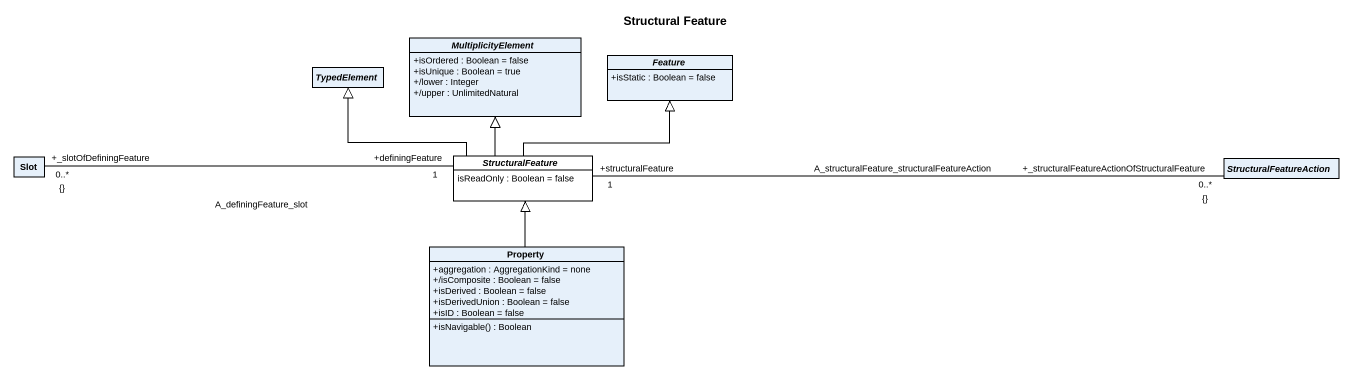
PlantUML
@startuml
title Structural Feature
hide circle
hide empty members
skinparam classAttributeIconSize 0
abstract class MultiplicityElement {
  +isOrdered : Boolean = false
  +isUnique : Boolean = true
  +/lower : Integer
  +/upper : UnlimitedNatural
}
abstract class Feature {
  +isStatic : Boolean = false
}
abstract class TypedElement
class Slot
abstract class StructuralFeature #FFFFFF {
  isReadOnly : Boolean = false
}
abstract class StructuralFeatureAction
class Property {
  +aggregation : AggregationKind = none
  +/isComposite : Boolean = false
  +isDerived : Boolean = false
  +isDerivedUnion : Boolean = false
  +isID : Boolean = false
  +isNavigable() : Boolean
}
Slot "+_slotOfDefiningFeature\n0..*\n{}" -right- "+definingFeature\n1" StructuralFeature : A_definingFeature_slot
StructuralFeature -up-|> MultiplicityElement
StructuralFeature -up-|> Feature
StructuralFeature -left-|> TypedElement
StructuralFeatureAction "+_structuralFeatureActionOfStructuralFeature\n0..*\n{}" -left- "+structuralFeature\n1" StructuralFeature : A_structuralFeature_structuralFeatureAction
Property -up-|> StructuralFeature
@enduml
